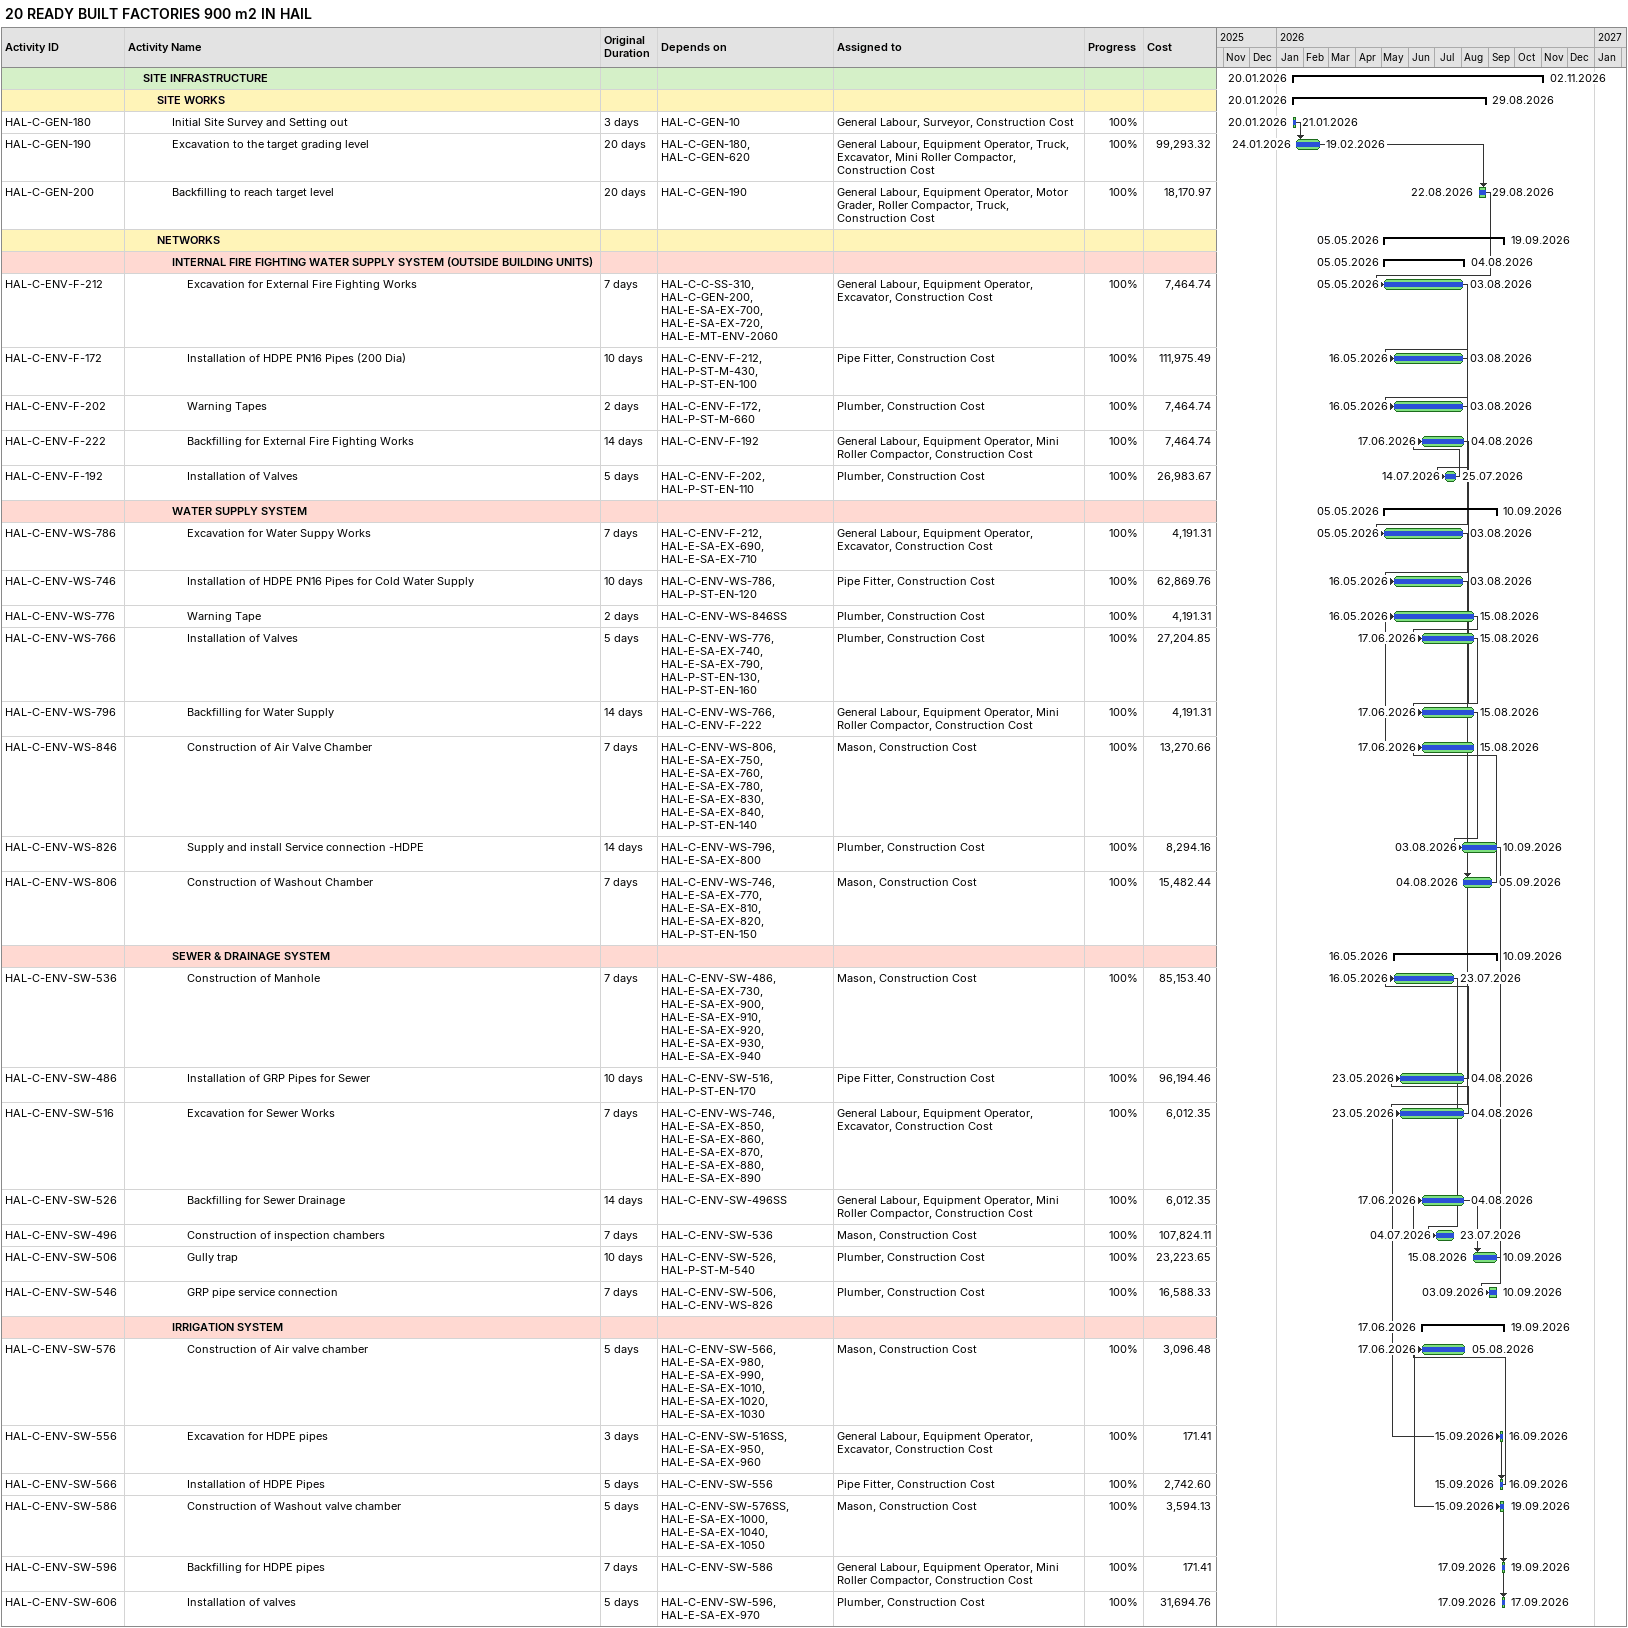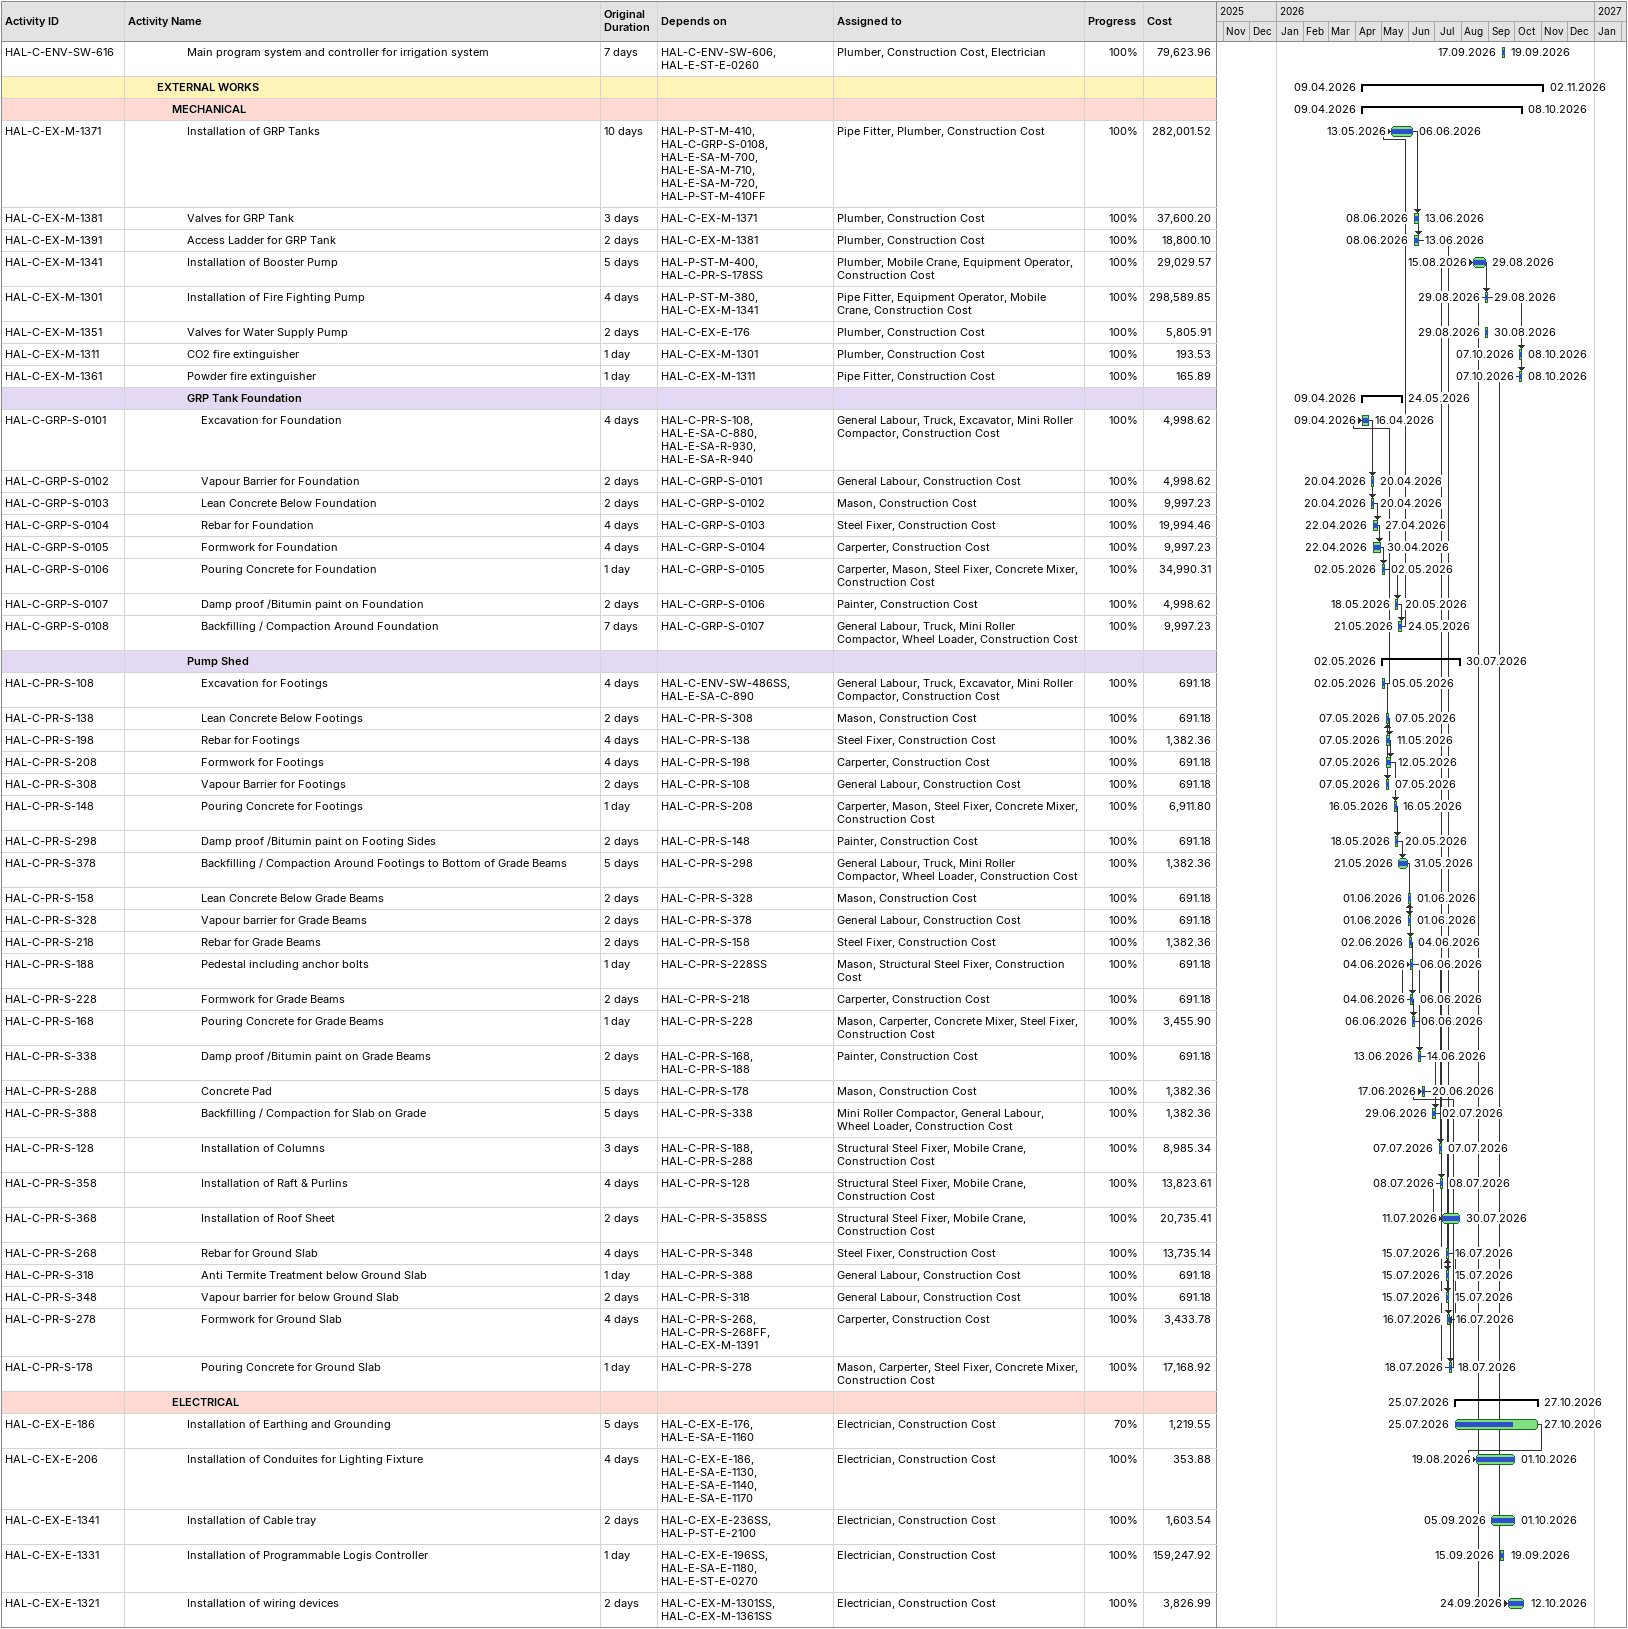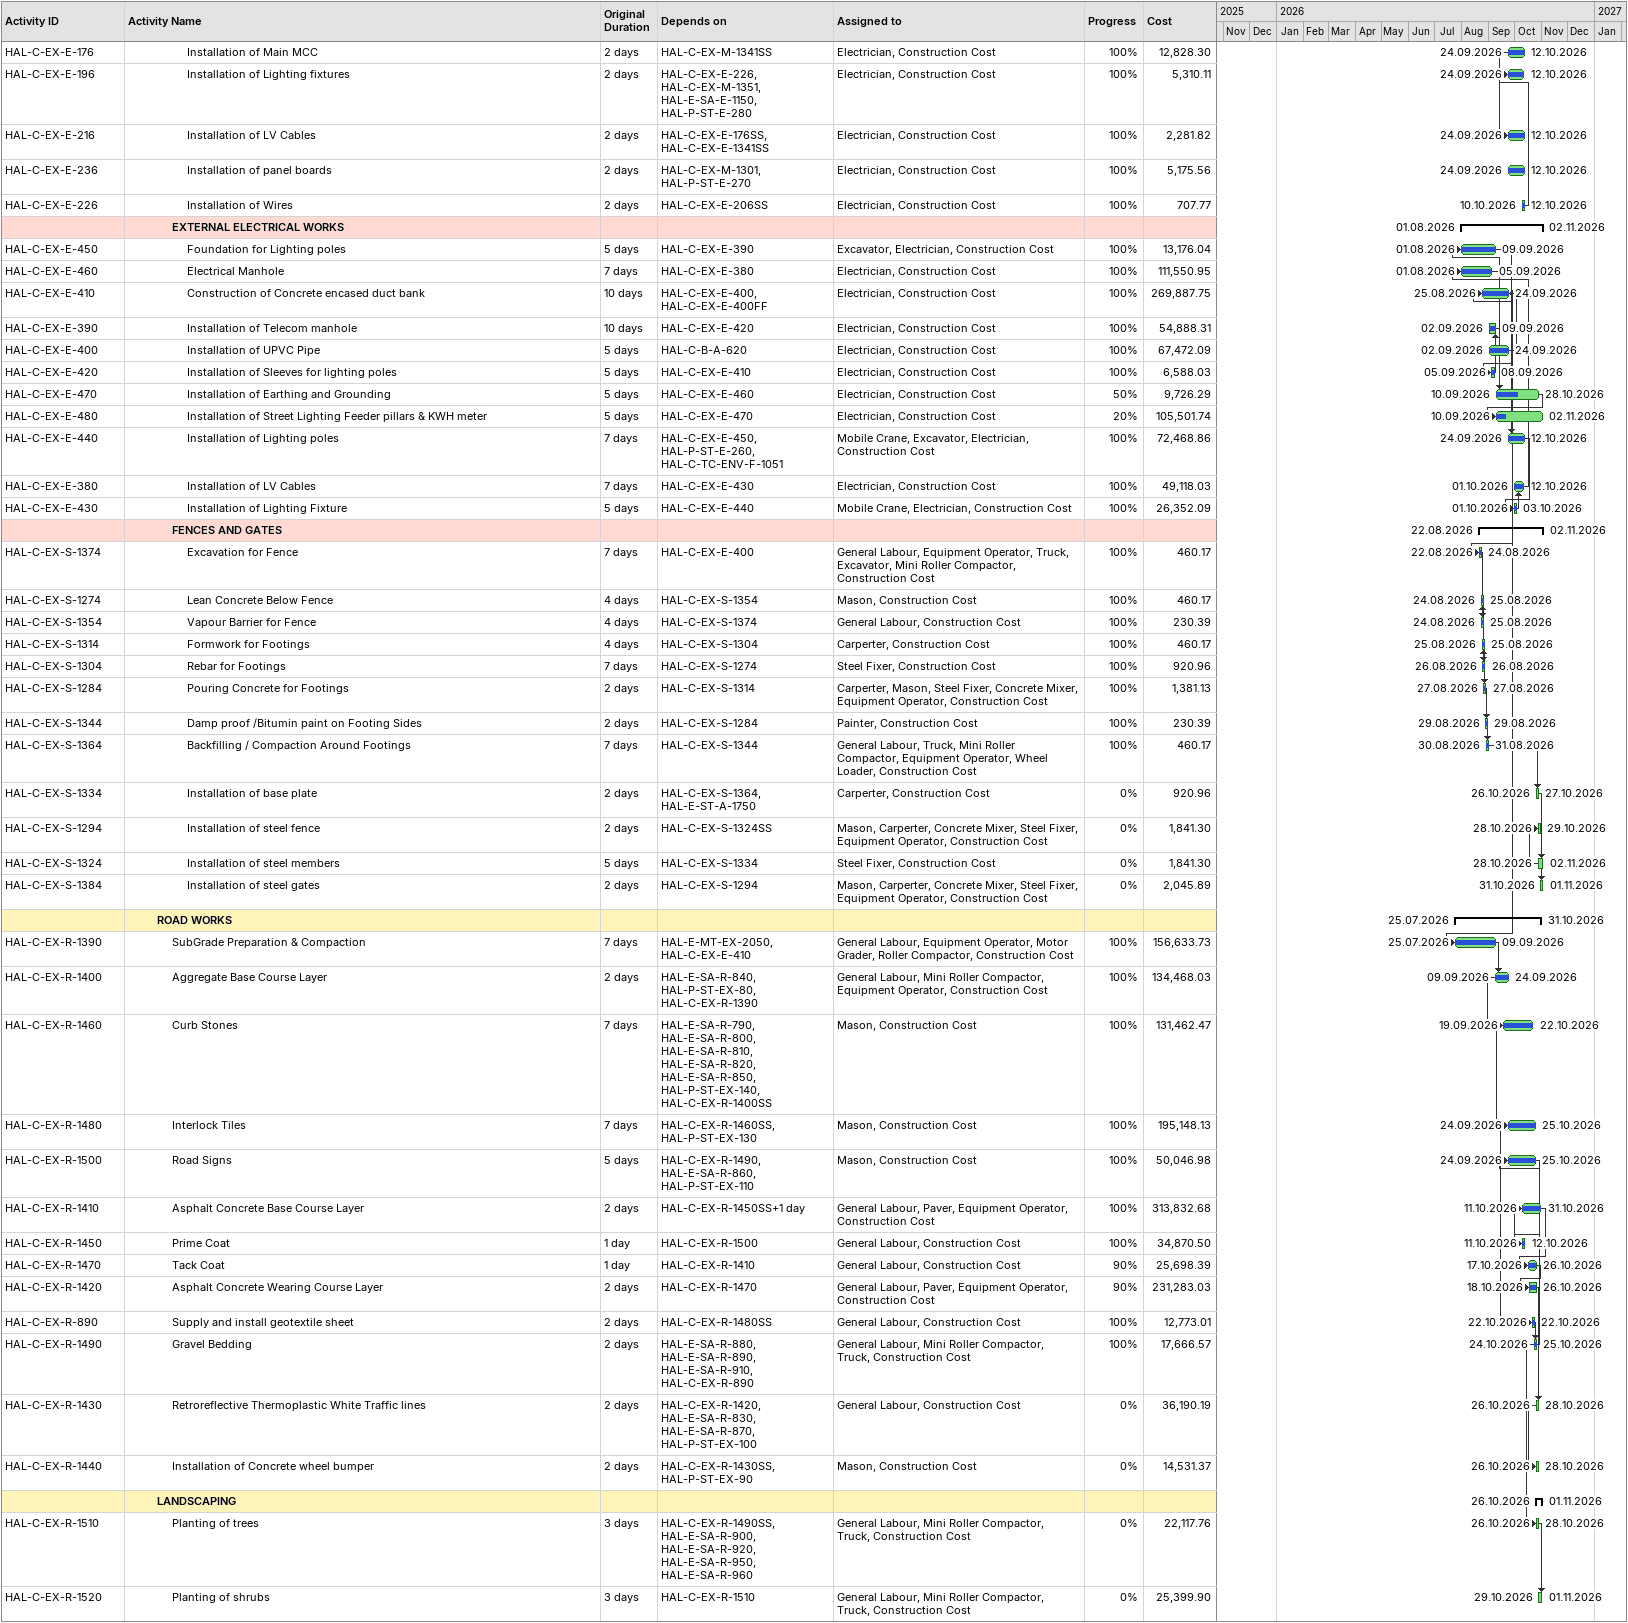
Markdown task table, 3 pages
20 READY BUILT FACTORIES 900 m2 IN HAIL

| ID | Level | Task | Original duration | Start | Finish | Predecessors | Resources | % complete | Cost |
|---|---|---|---|---|---|---|---|---|---|
|  | 2 | **SITE INFRASTRUCTURE** |  | 2026-01-20 | 2026-11-02 |  |  |  |  |
|  | 3 | **SITE WORKS** |  | 2026-01-20 | 2026-08-29 |  |  |  |  |
| HAL-C-GEN-180 | 4 | Initial Site Survey and Setting out | 3d | 2026-01-20 | 2026-01-21 | HAL-C-GEN-10 | General Labour, Surveyor, Construction Cost | 100 |  |
| HAL-C-GEN-190 | 4 | Excavation to the target grading level | 20d | 2026-01-24 | 2026-02-19 | HAL-C-GEN-180, HAL-C-GEN-620 | General Labour, Equipment Operator, Truck, Excavator, Mini Roller Compactor, Construction Cost | 100 | 99293.32 |
| HAL-C-GEN-200 | 4 | Backfilling to reach target level | 20d | 2026-08-22 | 2026-08-29 | HAL-C-GEN-190 | General Labour, Equipment Operator, Motor Grader, Roller Compactor, Truck, Construction Cost | 100 | 18170.97 |
|  | 3 | **NETWORKS** |  | 2026-05-05 | 2026-09-19 |  |  |  |  |
|  | 4 | **INTERNAL FIRE FIGHTING WATER SUPPLY SYSTEM (OUTSIDE BUILDING UNITS)** |  | 2026-05-05 | 2026-08-04 |  |  |  |  |
| HAL-C-ENV-F-212 | 5 | Excavation for External Fire Fighting Works | 7d | 2026-05-05 | 2026-08-03 | HAL-C-C-SS-310, HAL-C-GEN-200, HAL-E-SA-EX-700, HAL-E-SA-EX-720, HAL-E-MT-ENV-2060 | General Labour, Equipment Operator, Excavator, Construction Cost | 100 | 7464.74 |
| HAL-C-ENV-F-172 | 5 | Installation of HDPE PN16 Pipes (200 Dia) | 10d | 2026-05-16 | 2026-08-03 | HAL-C-ENV-F-212, HAL-P-ST-M-430, HAL-P-ST-EN-100 | Pipe Fitter, Construction Cost | 100 | 111975.49 |
| HAL-C-ENV-F-202 | 5 | Warning Tapes | 2d | 2026-05-16 | 2026-08-03 | HAL-C-ENV-F-172, HAL-P-ST-M-660 | Plumber, Construction Cost | 100 | 7464.74 |
| HAL-C-ENV-F-222 | 5 | Backfilling for External Fire Fighting Works | 14d | 2026-06-17 | 2026-08-04 | HAL-C-ENV-F-192 | General Labour, Equipment Operator, Mini Roller Compactor, Construction Cost | 100 | 7464.74 |
| HAL-C-ENV-F-192 | 5 | Installation of Valves | 5d | 2026-07-14 | 2026-07-25 | HAL-C-ENV-F-202, HAL-P-ST-EN-110 | Plumber, Construction Cost | 100 | 26983.67 |
|  | 4 | **WATER SUPPLY SYSTEM** |  | 2026-05-05 | 2026-09-10 |  |  |  |  |
| HAL-C-ENV-WS-786 | 5 | Excavation for Water Suppy Works | 7d | 2026-05-05 | 2026-08-03 | HAL-C-ENV-F-212, HAL-E-SA-EX-690, HAL-E-SA-EX-710 | General Labour, Equipment Operator, Excavator, Construction Cost | 100 | 4191.31 |
| HAL-C-ENV-WS-746 | 5 | Installation of HDPE PN16 Pipes for Cold Water Supply | 10d | 2026-05-16 | 2026-08-03 | HAL-C-ENV-WS-786, HAL-P-ST-EN-120 | Pipe Fitter, Construction Cost | 100 | 62869.76 |
| HAL-C-ENV-WS-776 | 5 | Warning Tape | 2d | 2026-05-16 | 2026-08-15 | HAL-C-ENV-WS-846SS | Plumber, Construction Cost | 100 | 4191.31 |
| HAL-C-ENV-WS-766 | 5 | Installation of Valves | 5d | 2026-06-17 | 2026-08-15 | HAL-C-ENV-WS-776, HAL-E-SA-EX-740, HAL-E-SA-EX-790, HAL-P-ST-EN-130, HAL-P-ST-EN-160 | Plumber, Construction Cost | 100 | 27204.85 |
| HAL-C-ENV-WS-796 | 5 | Backfilling for Water Supply | 14d | 2026-06-17 | 2026-08-15 | HAL-C-ENV-WS-766, HAL-C-ENV-F-222 | General Labour, Equipment Operator, Mini Roller Compactor, Construction Cost | 100 | 4191.31 |
| HAL-C-ENV-WS-846 | 5 | Construction of Air Valve Chamber | 7d | 2026-06-17 | 2026-08-15 | HAL-C-ENV-WS-806, HAL-E-SA-EX-750, HAL-E-SA-EX-760, HAL-E-SA-EX-780, HAL-E-SA-EX-830, HAL-E-SA-EX-840, HAL-P-ST-EN-140 | Mason, Construction Cost | 100 | 13270.66 |
| HAL-C-ENV-WS-826 | 5 | Supply and install Service connection -HDPE | 14d | 2026-08-03 | 2026-09-10 | HAL-C-ENV-WS-796, HAL-E-SA-EX-800 | Plumber, Construction Cost | 100 | 8294.16 |
| HAL-C-ENV-WS-806 | 5 | Construction of Washout Chamber | 7d | 2026-08-04 | 2026-09-05 | HAL-C-ENV-WS-746, HAL-E-SA-EX-770, HAL-E-SA-EX-810, HAL-E-SA-EX-820, HAL-P-ST-EN-150 | Mason, Construction Cost | 100 | 15482.44 |
|  | 4 | **SEWER & DRAINAGE SYSTEM** |  | 2026-05-16 | 2026-09-10 |  |  |  |  |
| HAL-C-ENV-SW-536 | 5 | Construction of Manhole | 7d | 2026-05-16 | 2026-07-23 | HAL-C-ENV-SW-486, HAL-E-SA-EX-730, HAL-E-SA-EX-900, HAL-E-SA-EX-910, HAL-E-SA-EX-920, HAL-E-SA-EX-930, HAL-E-SA-EX-940 | Mason, Construction Cost | 100 | 85153.40 |
| HAL-C-ENV-SW-486 | 5 | Installation of GRP Pipes for Sewer | 10d | 2026-05-23 | 2026-08-04 | HAL-C-ENV-SW-516, HAL-P-ST-EN-170 | Pipe Fitter, Construction Cost | 100 | 96194.46 |
| HAL-C-ENV-SW-516 | 5 | Excavation for Sewer Works | 7d | 2026-05-23 | 2026-08-04 | HAL-C-ENV-WS-746, HAL-E-SA-EX-850, HAL-E-SA-EX-860, HAL-E-SA-EX-870, HAL-E-SA-EX-880, HAL-E-SA-EX-890 | General Labour, Equipment Operator, Excavator, Construction Cost | 100 | 6012.35 |
| HAL-C-ENV-SW-526 | 5 | Backfilling for Sewer Drainage | 14d | 2026-06-17 | 2026-08-04 | HAL-C-ENV-SW-496SS | General Labour, Equipment Operator, Mini Roller Compactor, Construction Cost | 100 | 6012.35 |
| HAL-C-ENV-SW-496 | 5 | Construction of inspection chambers | 7d | 2026-07-04 | 2026-07-23 | HAL-C-ENV-SW-536 | Mason, Construction Cost | 100 | 107824.11 |
| HAL-C-ENV-SW-506 | 5 | Gully trap | 10d | 2026-08-15 | 2026-09-10 | HAL-C-ENV-SW-526, HAL-P-ST-M-540 | Plumber, Construction Cost | 100 | 23223.65 |
| HAL-C-ENV-SW-546 | 5 | GRP pipe service connection | 7d | 2026-09-03 | 2026-09-10 | HAL-C-ENV-SW-506, HAL-C-ENV-WS-826 | Plumber, Construction Cost | 100 | 16588.33 |
|  | 4 | **IRRIGATION SYSTEM** |  | 2026-06-17 | 2026-09-19 |  |  |  |  |
| HAL-C-ENV-SW-576 | 5 | Construction of Air valve chamber | 5d | 2026-06-17 | 2026-08-05 | HAL-C-ENV-SW-566, HAL-E-SA-EX-980, HAL-E-SA-EX-990, HAL-E-SA-EX-1010, HAL-E-SA-EX-1020, HAL-E-SA-EX-1030 | Mason, Construction Cost | 100 | 3096.48 |
| HAL-C-ENV-SW-556 | 5 | Excavation for HDPE pipes | 3d | 2026-09-15 | 2026-09-16 | HAL-C-ENV-SW-516SS, HAL-E-SA-EX-950, HAL-E-SA-EX-960 | General Labour, Equipment Operator, Excavator, Construction Cost | 100 | 171.41 |
| HAL-C-ENV-SW-566 | 5 | Installation of HDPE Pipes | 5d | 2026-09-15 | 2026-09-16 | HAL-C-ENV-SW-556 | Pipe Fitter, Construction Cost | 100 | 2742.60 |
| HAL-C-ENV-SW-586 | 5 | Construction of Washout valve chamber | 5d | 2026-09-15 | 2026-09-19 | HAL-C-ENV-SW-576SS, HAL-E-SA-EX-1000, HAL-E-SA-EX-1040, HAL-E-SA-EX-1050 | Mason, Construction Cost | 100 | 3594.13 |
| HAL-C-ENV-SW-596 | 5 | Backfilling for HDPE pipes | 7d | 2026-09-17 | 2026-09-19 | HAL-C-ENV-SW-586 | General Labour, Equipment Operator, Mini Roller Compactor, Construction Cost | 100 | 171.41 |
| HAL-C-ENV-SW-606 | 5 | Installation of valves | 5d | 2026-09-17 | 2026-09-17 | HAL-C-ENV-SW-596, HAL-E-SA-EX-970 | Plumber, Construction Cost | 100 | 31694.76 |
| HAL-C-ENV-SW-616 | 5 | Main program system and controller for irrigation system | 7d | 2026-09-17 | 2026-09-19 | HAL-C-ENV-SW-606, HAL-E-ST-E-0260 | Plumber, Construction Cost, Electrician | 100 | 79623.96 |
|  | 3 | **EXTERNAL WORKS** |  | 2026-04-09 | 2026-11-02 |  |  |  |  |
|  | 4 | **MECHANICAL** |  | 2026-04-09 | 2026-10-08 |  |  |  |  |
| HAL-C-EX-M-1371 | 5 | Installation of GRP Tanks | 10d | 2026-05-13 | 2026-06-06 | HAL-P-ST-M-410, HAL-C-GRP-S-0108, HAL-E-SA-M-700, HAL-E-SA-M-710, HAL-E-SA-M-720, HAL-P-ST-M-410FF | Pipe Fitter, Plumber, Construction Cost | 100 | 282001.52 |
| HAL-C-EX-M-1381 | 5 | Valves for GRP Tank | 3d | 2026-06-08 | 2026-06-13 | HAL-C-EX-M-1371 | Plumber, Construction Cost | 100 | 37600.20 |
| HAL-C-EX-M-1391 | 5 | Access Ladder for GRP Tank | 2d | 2026-06-08 | 2026-06-13 | HAL-C-EX-M-1381 | Plumber, Construction Cost | 100 | 18800.10 |
| HAL-C-EX-M-1341 | 5 | Installation of Booster Pump | 5d | 2026-08-15 | 2026-08-29 | HAL-P-ST-M-400, HAL-C-PR-S-178SS | Plumber, Mobile Crane, Equipment Operator, Construction Cost | 100 | 29029.57 |
| HAL-C-EX-M-1301 | 5 | Installation of Fire Fighting Pump | 4d | 2026-08-29 | 2026-08-29 | HAL-P-ST-M-380, HAL-C-EX-M-1341 | Pipe Fitter, Equipment Operator, Mobile Crane, Construction Cost | 100 | 298589.85 |
| HAL-C-EX-M-1351 | 5 | Valves for Water Supply Pump | 2d | 2026-08-29 | 2026-08-30 | HAL-C-EX-E-176 | Plumber, Construction Cost | 100 | 5805.91 |
| HAL-C-EX-M-1311 | 5 | CO2 fire extinguisher | 1d | 2026-10-07 | 2026-10-08 | HAL-C-EX-M-1301 | Plumber, Construction Cost | 100 | 193.53 |
| HAL-C-EX-M-1361 | 5 | Powder fire extinguisher | 1d | 2026-10-07 | 2026-10-08 | HAL-C-EX-M-1311 | Pipe Fitter, Construction Cost | 100 | 165.89 |
|  | 5 | **GRP Tank Foundation** |  | 2026-04-09 | 2026-05-24 |  |  |  |  |
| HAL-C-GRP-S-0101 | 6 | Excavation for Foundation | 4d | 2026-04-09 | 2026-04-16 | HAL-C-PR-S-108, HAL-E-SA-C-880, HAL-E-SA-R-930, HAL-E-SA-R-940 | General Labour, Truck, Excavator, Mini Roller Compactor, Construction Cost | 100 | 4998.62 |
| HAL-C-GRP-S-0102 | 6 | Vapour Barrier for Foundation | 2d | 2026-04-20 | 2026-04-20 | HAL-C-GRP-S-0101 | General Labour, Construction Cost | 100 | 4998.62 |
| HAL-C-GRP-S-0103 | 6 | Lean Concrete Below Foundation | 2d | 2026-04-20 | 2026-04-20 | HAL-C-GRP-S-0102 | Mason, Construction Cost | 100 | 9997.23 |
| HAL-C-GRP-S-0104 | 6 | Rebar for Foundation | 4d | 2026-04-22 | 2026-04-27 | HAL-C-GRP-S-0103 | Steel Fixer, Construction Cost | 100 | 19994.46 |
| HAL-C-GRP-S-0105 | 6 | Formwork for Foundation | 4d | 2026-04-22 | 2026-04-30 | HAL-C-GRP-S-0104 | Carperter, Construction Cost | 100 | 9997.23 |
| HAL-C-GRP-S-0106 | 6 | Pouring Concrete for Foundation | 1d | 2026-05-02 | 2026-05-02 | HAL-C-GRP-S-0105 | Carperter, Mason, Steel Fixer, Concrete Mixer, Construction Cost | 100 | 34990.31 |
| HAL-C-GRP-S-0107 | 6 | Damp proof /Bitumin paint on Foundation | 2d | 2026-05-18 | 2026-05-20 | HAL-C-GRP-S-0106 | Painter, Construction Cost | 100 | 4998.62 |
| HAL-C-GRP-S-0108 | 6 | Backfilling / Compaction Around Foundation | 7d | 2026-05-21 | 2026-05-24 | HAL-C-GRP-S-0107 | General Labour, Truck, Mini Roller Compactor, Wheel Loader, Construction Cost | 100 | 9997.23 |
|  | 5 | **Pump Shed** |  | 2026-05-02 | 2026-07-30 |  |  |  |  |
| HAL-C-PR-S-108 | 6 | Excavation for Footings | 4d | 2026-05-02 | 2026-05-05 | HAL-C-ENV-SW-486SS, HAL-E-SA-C-890 | General Labour, Truck, Excavator, Mini Roller Compactor, Construction Cost | 100 | 691.18 |
| HAL-C-PR-S-138 | 6 | Lean Concrete Below Footings | 2d | 2026-05-07 | 2026-05-07 | HAL-C-PR-S-308 | Mason, Construction Cost | 100 | 691.18 |
| HAL-C-PR-S-198 | 6 | Rebar for Footings | 4d | 2026-05-07 | 2026-05-11 | HAL-C-PR-S-138 | Steel Fixer, Construction Cost | 100 | 1382.36 |
| HAL-C-PR-S-208 | 6 | Formwork for Footings | 4d | 2026-05-07 | 2026-05-12 | HAL-C-PR-S-198 | Carperter, Construction Cost | 100 | 691.18 |
| HAL-C-PR-S-308 | 6 | Vapour Barrier for Footings | 2d | 2026-05-07 | 2026-05-07 | HAL-C-PR-S-108 | General Labour, Construction Cost | 100 | 691.18 |
| HAL-C-PR-S-148 | 6 | Pouring Concrete for Footings | 1d | 2026-05-16 | 2026-05-16 | HAL-C-PR-S-208 | Carperter, Mason, Steel Fixer, Concrete Mixer, Construction Cost | 100 | 6911.80 |
| HAL-C-PR-S-298 | 6 | Damp proof /Bitumin paint on Footing Sides | 2d | 2026-05-18 | 2026-05-20 | HAL-C-PR-S-148 | Painter, Construction Cost | 100 | 691.18 |
| HAL-C-PR-S-378 | 6 | Backfilling / Compaction Around Footings to Bottom of Grade Beams | 5d | 2026-05-21 | 2026-05-31 | HAL-C-PR-S-298 | General Labour, Truck, Mini Roller Compactor, Wheel Loader, Construction Cost | 100 | 1382.36 |
| HAL-C-PR-S-158 | 6 | Lean Concrete Below Grade Beams | 2d | 2026-06-01 | 2026-06-01 | HAL-C-PR-S-328 | Mason, Construction Cost | 100 | 691.18 |
| HAL-C-PR-S-328 | 6 | Vapour barrier for Grade Beams | 2d | 2026-06-01 | 2026-06-01 | HAL-C-PR-S-378 | General Labour, Construction Cost | 100 | 691.18 |
| HAL-C-PR-S-218 | 6 | Rebar for Grade Beams | 2d | 2026-06-02 | 2026-06-04 | HAL-C-PR-S-158 | Steel Fixer, Construction Cost | 100 | 1382.36 |
| HAL-C-PR-S-188 | 6 | Pedestal including anchor bolts | 1d | 2026-06-04 | 2026-06-06 | HAL-C-PR-S-228SS | Mason, Structural Steel Fixer, Construction Cost | 100 | 691.18 |
| HAL-C-PR-S-228 | 6 | Formwork for Grade Beams | 2d | 2026-06-04 | 2026-06-06 | HAL-C-PR-S-218 | Carperter, Construction Cost | 100 | 691.18 |
| HAL-C-PR-S-168 | 6 | Pouring Concrete for Grade Beams | 1d | 2026-06-06 | 2026-06-06 | HAL-C-PR-S-228 | Mason, Carperter, Concrete Mixer, Steel Fixer, Construction Cost | 100 | 3455.90 |
| HAL-C-PR-S-338 | 6 | Damp proof /Bitumin paint on Grade Beams | 2d | 2026-06-13 | 2026-06-14 | HAL-C-PR-S-168, HAL-C-PR-S-188 | Painter, Construction Cost | 100 | 691.18 |
| HAL-C-PR-S-288 | 6 | Concrete Pad | 5d | 2026-06-17 | 2026-06-20 | HAL-C-PR-S-178 | Mason, Construction Cost | 100 | 1382.36 |
| HAL-C-PR-S-388 | 6 | Backfilling / Compaction for Slab on Grade | 5d | 2026-06-29 | 2026-07-02 | HAL-C-PR-S-338 | Mini Roller Compactor, General Labour, Wheel Loader, Construction Cost | 100 | 1382.36 |
| HAL-C-PR-S-128 | 6 | Installation of Columns | 3d | 2026-07-07 | 2026-07-07 | HAL-C-PR-S-188, HAL-C-PR-S-288 | Structural Steel Fixer, Mobile Crane, Construction Cost | 100 | 8985.34 |
| HAL-C-PR-S-358 | 6 | Installation of Raft & Purlins | 4d | 2026-07-08 | 2026-07-08 | HAL-C-PR-S-128 | Structural Steel Fixer, Mobile Crane, Construction Cost | 100 | 13823.61 |
| HAL-C-PR-S-368 | 6 | Installation of Roof Sheet | 2d | 2026-07-11 | 2026-07-30 | HAL-C-PR-S-358SS | Structural Steel Fixer, Mobile Crane, Construction Cost | 100 | 20735.41 |
| HAL-C-PR-S-268 | 6 | Rebar for Ground Slab | 4d | 2026-07-15 | 2026-07-16 | HAL-C-PR-S-348 | Steel Fixer, Construction Cost | 100 | 13735.14 |
| HAL-C-PR-S-318 | 6 | Anti Termite Treatment below Ground Slab | 1d | 2026-07-15 | 2026-07-15 | HAL-C-PR-S-388 | General Labour, Construction Cost | 100 | 691.18 |
| HAL-C-PR-S-348 | 6 | Vapour barrier for below Ground Slab | 2d | 2026-07-15 | 2026-07-15 | HAL-C-PR-S-318 | General Labour, Construction Cost | 100 | 691.18 |
| HAL-C-PR-S-278 | 6 | Formwork for Ground Slab | 4d | 2026-07-16 | 2026-07-16 | HAL-C-PR-S-268, HAL-C-PR-S-268FF, HAL-C-EX-M-1391 | Carperter, Construction Cost | 100 | 3433.78 |
| HAL-C-PR-S-178 | 6 | Pouring Concrete for Ground Slab | 1d | 2026-07-18 | 2026-07-18 | HAL-C-PR-S-278 | Mason, Carperter, Steel Fixer, Concrete Mixer, Construction Cost | 100 | 17168.92 |
|  | 4 | **ELECTRICAL** |  | 2026-07-25 | 2026-10-27 |  |  |  |  |
| HAL-C-EX-E-186 | 5 | Installation of Earthing and Grounding | 5d | 2026-07-25 | 2026-10-27 | HAL-C-EX-E-176, HAL-E-SA-E-1160 | Electrician, Construction Cost | 70 | 1219.55 |
| HAL-C-EX-E-206 | 5 | Installation of Conduites for Lighting Fixture | 4d | 2026-08-19 | 2026-10-01 | HAL-C-EX-E-186, HAL-E-SA-E-1130, HAL-E-SA-E-1140, HAL-E-SA-E-1170 | Electrician, Construction Cost | 100 | 353.88 |
| HAL-C-EX-E-1341 | 5 | Installation of Cable tray | 2d | 2026-09-05 | 2026-10-01 | HAL-C-EX-E-236SS, HAL-P-ST-E-2100 | Electrician, Construction Cost | 100 | 1603.54 |
| HAL-C-EX-E-1331 | 5 | Installation of Programmable Logis Controller | 1d | 2026-09-15 | 2026-09-19 | HAL-C-EX-E-196SS, HAL-E-SA-E-1180, HAL-E-ST-E-0270 | Electrician, Construction Cost | 100 | 159247.92 |
| HAL-C-EX-E-1321 | 5 | Installation of wiring devices | 2d | 2026-09-24 | 2026-10-12 | HAL-C-EX-M-1301SS, HAL-C-EX-M-1361SS | Electrician, Construction Cost | 100 | 3826.99 |
| HAL-C-EX-E-176 | 5 | Installation of Main MCC | 2d | 2026-09-24 | 2026-10-12 | HAL-C-EX-M-1341SS | Electrician, Construction Cost | 100 | 12828.30 |
| HAL-C-EX-E-196 | 5 | Installation of Lighting fixtures | 2d | 2026-09-24 | 2026-10-12 | HAL-C-EX-E-226, HAL-C-EX-M-1351, HAL-E-SA-E-1150, HAL-P-ST-E-280 | Electrician, Construction Cost | 100 | 5310.11 |
| HAL-C-EX-E-216 | 5 | Installation of LV Cables | 2d | 2026-09-24 | 2026-10-12 | HAL-C-EX-E-176SS, HAL-C-EX-E-1341SS | Electrician, Construction Cost | 100 | 2281.82 |
| HAL-C-EX-E-236 | 5 | Installation of panel boards | 2d | 2026-09-24 | 2026-10-12 | HAL-C-EX-M-1301, HAL-P-ST-E-270 | Electrician, Construction Cost | 100 | 5175.56 |
| HAL-C-EX-E-226 | 5 | Installation of Wires | 2d | 2026-10-10 | 2026-10-12 | HAL-C-EX-E-206SS | Electrician, Construction Cost | 100 | 707.77 |
|  | 4 | **EXTERNAL ELECTRICAL WORKS** |  | 2026-08-01 | 2026-11-02 |  |  |  |  |
| HAL-C-EX-E-450 | 5 | Foundation for Lighting poles | 5d | 2026-08-01 | 2026-09-09 | HAL-C-EX-E-390 | Excavator, Electrician, Construction Cost | 100 | 13176.04 |
| HAL-C-EX-E-460 | 5 | Electrical Manhole | 7d | 2026-08-01 | 2026-09-05 | HAL-C-EX-E-380 | Electrician, Construction Cost | 100 | 111550.95 |
| HAL-C-EX-E-410 | 5 | Construction of Concrete encased duct bank | 10d | 2026-08-25 | 2026-09-24 | HAL-C-EX-E-400, HAL-C-EX-E-400FF | Electrician, Construction Cost | 100 | 269887.75 |
| HAL-C-EX-E-390 | 5 | Installation of Telecom manhole | 10d | 2026-09-02 | 2026-09-09 | HAL-C-EX-E-420 | Electrician, Construction Cost | 100 | 54888.31 |
| HAL-C-EX-E-400 | 5 | Installation of UPVC Pipe | 5d | 2026-09-02 | 2026-09-24 | HAL-C-B-A-620 | Electrician, Construction Cost | 100 | 67472.09 |
| HAL-C-EX-E-420 | 5 | Installation of Sleeves for lighting poles | 5d | 2026-09-05 | 2026-09-08 | HAL-C-EX-E-410 | Electrician, Construction Cost | 100 | 6588.03 |
| HAL-C-EX-E-470 | 5 | Installation of Earthing and Grounding | 5d | 2026-09-10 | 2026-10-28 | HAL-C-EX-E-460 | Electrician, Construction Cost | 50 | 9726.29 |
| HAL-C-EX-E-480 | 5 | Installation of Street Lighting Feeder pillars & KWH meter | 5d | 2026-09-10 | 2026-11-02 | HAL-C-EX-E-470 | Electrician, Construction Cost | 20 | 105501.74 |
| HAL-C-EX-E-440 | 5 | Installation of Lighting poles | 7d | 2026-09-24 | 2026-10-12 | HAL-C-EX-E-450, HAL-P-ST-E-260, HAL-C-TC-ENV-F-1051 | Mobile Crane, Excavator, Electrician, Construction Cost | 100 | 72468.86 |
| HAL-C-EX-E-380 | 5 | Installation of LV Cables | 7d | 2026-10-01 | 2026-10-12 | HAL-C-EX-E-430 | Electrician, Construction Cost | 100 | 49118.03 |
| HAL-C-EX-E-430 | 5 | Installation of Lighting Fixture | 5d | 2026-10-01 | 2026-10-03 | HAL-C-EX-E-440 | Mobile Crane, Electrician, Construction Cost | 100 | 26352.09 |
|  | 4 | **FENCES AND GATES** |  | 2026-08-22 | 2026-11-02 |  |  |  |  |
| HAL-C-EX-S-1374 | 5 | Excavation for Fence | 7d | 2026-08-22 | 2026-08-24 | HAL-C-EX-E-400 | General Labour, Equipment Operator, Truck, Excavator, Mini Roller Compactor, Construction Cost | 100 | 460.17 |
| HAL-C-EX-S-1274 | 5 | Lean Concrete Below Fence | 4d | 2026-08-24 | 2026-08-25 | HAL-C-EX-S-1354 | Mason, Construction Cost | 100 | 460.17 |
| HAL-C-EX-S-1354 | 5 | Vapour Barrier for Fence | 4d | 2026-08-24 | 2026-08-25 | HAL-C-EX-S-1374 | General Labour, Construction Cost | 100 | 230.39 |
| HAL-C-EX-S-1314 | 5 | Formwork for Footings | 4d | 2026-08-25 | 2026-08-25 | HAL-C-EX-S-1304 | Carperter, Construction Cost | 100 | 460.17 |
| HAL-C-EX-S-1304 | 5 | Rebar for Footings | 7d | 2026-08-26 | 2026-08-26 | HAL-C-EX-S-1274 | Steel Fixer, Construction Cost | 100 | 920.96 |
| HAL-C-EX-S-1284 | 5 | Pouring Concrete for Footings | 2d | 2026-08-27 | 2026-08-27 | HAL-C-EX-S-1314 | Carperter, Mason, Steel Fixer, Concrete Mixer, Equipment Operator, Construction Cost | 100 | 1381.13 |
| HAL-C-EX-S-1344 | 5 | Damp proof /Bitumin paint on Footing Sides | 2d | 2026-08-29 | 2026-08-29 | HAL-C-EX-S-1284 | Painter, Construction Cost | 100 | 230.39 |
| HAL-C-EX-S-1364 | 5 | Backfilling / Compaction Around Footings | 7d | 2026-08-30 | 2026-08-31 | HAL-C-EX-S-1344 | General Labour, Truck, Mini Roller Compactor, Equipment Operator, Wheel Loader, Construction Cost | 100 | 460.17 |
| HAL-C-EX-S-1334 | 5 | Installation of base plate | 2d | 2026-10-26 | 2026-10-27 | HAL-C-EX-S-1364, HAL-E-ST-A-1750 | Carperter, Construction Cost | 0 | 920.96 |
| HAL-C-EX-S-1294 | 5 | Installation of steel fence | 2d | 2026-10-28 | 2026-10-29 | HAL-C-EX-S-1324SS | Mason, Carperter, Concrete Mixer, Steel Fixer, Equipment Operator, Construction Cost | 0 | 1841.30 |
| HAL-C-EX-S-1324 | 5 | Installation of steel members | 5d | 2026-10-28 | 2026-11-02 | HAL-C-EX-S-1334 | Steel Fixer, Construction Cost | 0 | 1841.30 |
| HAL-C-EX-S-1384 | 5 | Installation of steel gates | 2d | 2026-10-31 | 2026-11-01 | HAL-C-EX-S-1294 | Mason, Carperter, Concrete Mixer, Steel Fixer, Equipment Operator, Construction Cost | 0 | 2045.89 |
|  | 3 | **ROAD WORKS** |  | 2026-07-25 | 2026-10-31 |  |  |  |  |
| HAL-C-EX-R-1390 | 4 | SubGrade Preparation & Compaction | 7d | 2026-07-25 | 2026-09-09 | HAL-E-MT-EX-2050, HAL-C-EX-E-410 | General Labour, Equipment Operator, Motor Grader, Roller Compactor, Construction Cost | 100 | 156633.73 |
| HAL-C-EX-R-1400 | 4 | Aggregate Base Course Layer | 2d | 2026-09-09 | 2026-09-24 | HAL-E-SA-R-840, HAL-P-ST-EX-80, HAL-C-EX-R-1390 | General Labour, Mini Roller Compactor, Equipment Operator, Construction Cost | 100 | 134468.03 |
| HAL-C-EX-R-1460 | 4 | Curb Stones | 7d | 2026-09-19 | 2026-10-22 | HAL-E-SA-R-790, HAL-E-SA-R-800, HAL-E-SA-R-810, HAL-E-SA-R-820, HAL-E-SA-R-850, HAL-P-ST-EX-140, HAL-C-EX-R-1400SS | Mason, Construction Cost | 100 | 131462.47 |
| HAL-C-EX-R-1480 | 4 | Interlock Tiles | 7d | 2026-09-24 | 2026-10-25 | HAL-C-EX-R-1460SS, HAL-P-ST-EX-130 | Mason, Construction Cost | 100 | 195148.13 |
| HAL-C-EX-R-1500 | 4 | Road Signs | 5d | 2026-09-24 | 2026-10-25 | HAL-C-EX-R-1490, HAL-E-SA-R-860, HAL-P-ST-EX-110 | Mason, Construction Cost | 100 | 50046.98 |
| HAL-C-EX-R-1410 | 4 | Asphalt Concrete Base Course Layer | 2d | 2026-10-11 | 2026-10-31 | HAL-C-EX-R-1450SS+1d | General Labour, Paver, Equipment Operator, Construction Cost | 100 | 313832.68 |
| HAL-C-EX-R-1450 | 4 | Prime Coat | 1d | 2026-10-11 | 2026-10-12 | HAL-C-EX-R-1500 | General Labour, Construction Cost | 100 | 34870.50 |
| HAL-C-EX-R-1470 | 4 | Tack Coat | 1d | 2026-10-17 | 2026-10-26 | HAL-C-EX-R-1410 | General Labour, Construction Cost | 90 | 25698.39 |
| HAL-C-EX-R-1420 | 4 | Asphalt Concrete Wearing Course Layer | 2d | 2026-10-18 | 2026-10-26 | HAL-C-EX-R-1470 | General Labour, Paver, Equipment Operator, Construction Cost | 90 | 231283.03 |
| HAL-C-EX-R-890 | 4 | Supply and install geotextile sheet | 2d | 2026-10-22 | 2026-10-22 | HAL-C-EX-R-1480SS | General Labour, Construction Cost | 100 | 12773.01 |
| HAL-C-EX-R-1490 | 4 | Gravel Bedding | 2d | 2026-10-24 | 2026-10-25 | HAL-E-SA-R-880, HAL-E-SA-R-890, HAL-E-SA-R-910, HAL-C-EX-R-890 | General Labour, Mini Roller Compactor, Truck, Construction Cost | 100 | 17666.57 |
| HAL-C-EX-R-1430 | 4 | Retroreflective Thermoplastic White Traffic lines | 2d | 2026-10-26 | 2026-10-28 | HAL-C-EX-R-1420, HAL-E-SA-R-830, HAL-E-SA-R-870, HAL-P-ST-EX-100 | General Labour, Construction Cost | 0 | 36190.19 |
| HAL-C-EX-R-1440 | 4 | Installation of Concrete wheel bumper | 2d | 2026-10-26 | 2026-10-28 | HAL-C-EX-R-1430SS, HAL-P-ST-EX-90 | Mason, Construction Cost | 0 | 14531.37 |
|  | 3 | **LANDSCAPING** |  | 2026-10-26 | 2026-11-01 |  |  |  |  |
| HAL-C-EX-R-1510 | 4 | Planting of trees | 3d | 2026-10-26 | 2026-10-28 | HAL-C-EX-R-1490SS, HAL-E-SA-R-900, HAL-E-SA-R-920, HAL-E-SA-R-950, HAL-E-SA-R-960 | General Labour, Mini Roller Compactor, Truck, Construction Cost | 0 | 22117.76 |
| HAL-C-EX-R-1520 | 4 | Planting of shrubs | 3d | 2026-10-29 | 2026-11-01 | HAL-C-EX-R-1510 | General Labour, Mini Roller Compactor, Truck, Construction Cost | 0 | 25399.90 |
